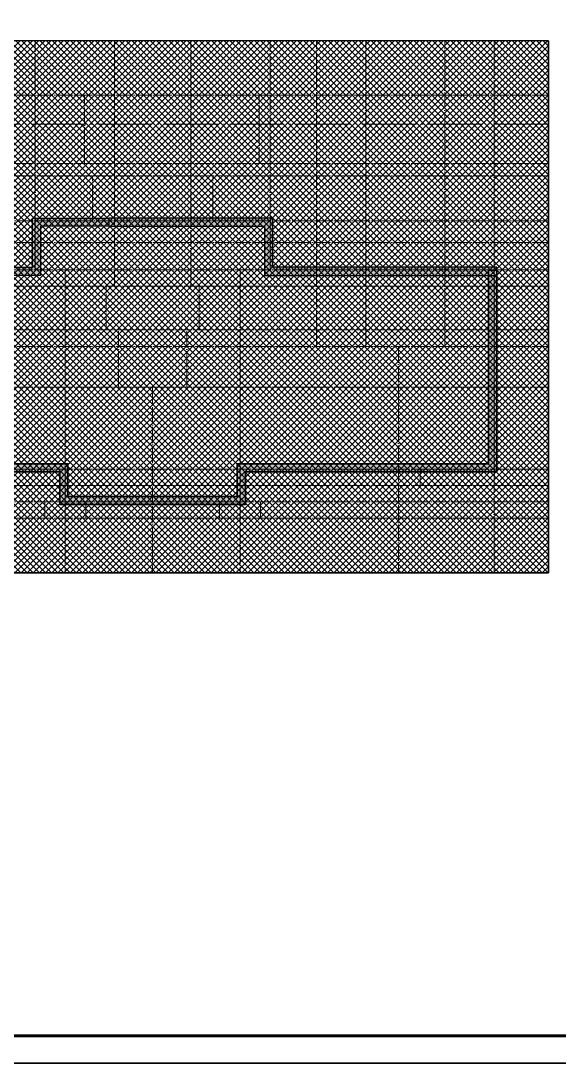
# Model space of a CAD drawing. Extents: x 3002737 to 4077523, y -995787 to -7267.
# Drawn here: x 3079713 to 3099421, y -875987 to -837795 of the extents above; entities that cross this region are included whole.
import ezdxf
from ezdxf.xclip import XClip

# ---------------------------------------------------------------- set-up
doc = ezdxf.new("R2010")
doc.units = 0
doc.header["$LTSCALE"] = 1000
doc.header["$MEASUREMENT"] = 0
doc.header["$XCLIPFRAME"] = 2
doc.linetypes.add('DOTE', pattern=[2.42, 2, -0.2, 0.02, -0.2])
doc.layers.get('0').update_dxf_attribs({"linetype": 'CONTINUOUS'})
doc.layers.add('!!电气', color=1, linetype='CONTINUOUS')
doc.layers.add('S-砼墙', color=40, linetype='CONTINUOUS')
for name, color, linetype, lineweight in [('DOTE', 19, 'DOTE', 9), ('图框', 147, 'CONTINUOUS', 20), ('填充', 251, 'CONTINUOUS', 5)]:
    doc.layers.add(name, color=color, linetype=linetype, lineweight=lineweight)
doc.layers.add('yichutu', color=7, linetype='CONTINUOUS', true_color=0xffffff, plot=False)

# ---------------------------------------------------------------- blocks, each defined once
blk = doc.blocks.new('A$C74D73064')
at = {"layer": 'S-砼墙', "linetype": 'ByBlock'}
h = blk.add_hatch(color=252, dxfattribs=at)
h.dxf.hatch_style = 1
h.paths.add_polyline_path([(142613, 23074), (142613, 22774), (140113, 22774), (140113, 20974), (131037, 20974), (131037, 21274), (139813, 21274), (139813, 23074)])
h = blk.add_hatch(color=252, dxfattribs=at)
h.dxf.hatch_style = 1
h.paths.add_polyline_path([(142613, 23074), (142613, 22774), (148313, 22774), (148313, 20974), (156813, 20974), (156813, 21274), (148613, 21274), (148613, 23074)])
h = blk.add_hatch(color=252, dxfattribs=at)
h.dxf.hatch_style = 1
h.paths.add_polyline_path([(131029, 14074), (141113, 14074), (141113, 12874), (147313, 12874), (147313, 14074), (156513, 14074), (156513, 21163), (156813, 21163), (156813, 13774), (147613, 13774), (147613, 12574), (140813, 12574), (140813, 13774), (131029, 13774)])
at = {"layer": '填充'}
h = blk.add_hatch(dxfattribs=at)
h.set_pattern_fill('ANSI37', color=252, scale=100, style=0)
h.set_pattern_definition([(45, (953418.07, -464688.25), (-112.253202, 112.253202), []), (135, (953418.07, -464688.25), (-112.253202, -112.253202), [])])
h.paths.add_polyline_path([(115163, 25224), (115163, 23324), (112163, 23324), (112163, 21074), (113113, 21074), (113113, 17474), (117863, 17474), (117863, 16774), (120563, 16774), (120563, 18874), (120713, 18874), (120713, 22774), (120813, 22774), (120813, 24874), (122163, 24871), (122163, 26768), (117663, 26775), (117663, 25224)], flags=16)
h.paths.add_polyline_path([(104713, 29574), (158713, 29574), (158713, 10074), (104713, 10074)])
at = {"color": 252}
blk.add_lwpolyline([(104713, 29574), (158713, 29574), (158713, 10074), (104713, 10074)], close=True, dxfattribs=at)
at = {"layer": 'DOTE', "color": 252}
blk.add_line((196116, 26519), (-86385, 26519), dxfattribs=at)
at = {"layer": 'S-砼墙', "color": 252, "linetype": 'ByBlock'}
for points in [[(142613, 23074), (142613, 22774), (140113, 22774), (140113, 20974), (131037, 20974), (131037, 21274), (139813, 21274), (139813, 23074)], [(142613, 23074), (142613, 22774), (148313, 22774), (148313, 20974), (156813, 20974), (156813, 21274), (148613, 21274), (148613, 23074)]]:
    blk.add_lwpolyline(points, close=True, dxfattribs=at)
at = {"layer": 'S-砼墙', "color": 252, "lineweight": 35}
blk.add_lwpolyline([(131029, 14074), (141113, 14074), (141113, 12874), (147313, 12874), (147313, 14074), (156513, 14074), (156513, 21163), (156813, 21163), (156813, 13774), (147613, 13774), (147613, 12574), (140813, 12574), (140813, 13774), (131029, 13774)], close=True, dxfattribs=at)
at = {"layer": '填充', "color": 252}
blk.add_lwpolyline([(104713, 29574), (158713, 29574), (158713, 10074), (104713, 10074)], close=True, dxfattribs=at)
blk = doc.blocks.new('HFHFTHFD')
at = {"layer": 'DOTE', "linetype": 'DOTE', "ltscale": 0.3}
for p, q in [((453817, 604549), (453817, 612949)), ((456717, 603949), (456717, 612949)), ((459517, 603949), (459517, 612949)), ((462417, 604549), (462417, 612949)), ((464117, 601749), (464117, 612949)), ((465917, 601749), (465917, 612949)), ((468817, 601749), (468817, 612949)), ((470617, 612949), (470617, 593449)), ((472617, 610949), (418617, 610949)), ((455617, 608449), (455617, 610949)), ((462017, 608449), (462017, 610949)), ((472617, 608449), (418617, 608449)), ((472617, 607999), (418617, 607999)), ((455917, 606349), (455917, 607999)), ((460317, 606349), (460317, 607999)), ((472617, 606349), (418617, 606349)), ((472617, 605549), (418617, 605549)), ((472617, 604549), (418617, 604549)), ((454917, 604549), (454917, 593449)), ((461316, 604549), (461317, 593449)), ((418617, 603949), (472617, 603949)), ((456417, 602349), (456417, 603949)), ((459817, 602349), (459817, 603949)), ((472617, 602349), (418617, 602349)), ((456867, 600249), (456867, 602349)), ((459367, 600249), (459367, 602349)), ((472617, 601749), (418617, 601749)), ((467117, 601749), (467117, 593449)), ((472617, 600249), (418617, 600249)), ((458117, 600249), (458117, 593449)), ((472617, 597249), (418617, 597249)), ((467917, 597249), (467917, 596649)), ((472617, 596649), (418617, 596649)), ((472617, 596049), (418617, 596049)), ((454167, 596049), (454167, 595449)), ((455667, 596049), (455667, 595449)), ((460567, 596049), (460567, 595449)), ((462067, 596049), (462067, 595449)), ((472617, 595449), (418617, 595449))]:
    blk.add_line(p, q, dxfattribs=at)
blk = doc.blocks.new('A$C1984283D')
ref = blk.add_blockref('A$C74D73064', (-94911, 6891))
XClip(ref).set_block_clipping_path([(104713.0339338902, 10073.5896271096), (158713.0208014316, 29573.5896259328)])
blk.add_blockref('HFHFTHFD', (-408814, -576484))

msp = doc.modelspace()

# ---------------------------------------------------------------- linework, layer by layer
at = {"layer": 'yichutu', "color": 7, "true_color": 0xffffff}
for points in [[(3032735, -875986.6), (3032735, -816586.6), (3116835, -816586.6), (3116835, -875986.6)], [(3032735, -935386.6), (3032735, -875986.6), (3116835, -875986.6), (3116835, -935386.6)]]:
    msp.add_lwpolyline(points, close=True, dxfattribs=at)
at = {"layer": '图框'}
msp.add_lwpolyline([(3032735, -816586.6), (3116835, -816586.6), (3116835, -875986.6), (3032735, -875986.6)], close=True, dxfattribs=at)
msp.add_lwpolyline([(3032735, -816586.6), (3116835, -816586.6), (3116835, -875986.6), (3032735, -875986.6)], close=True, dxfattribs=at)
at = {"layer": '图框', "const_width": 100}
msp.add_lwpolyline([(3115835, -874986.6), (3115835, -817586.6), (3035235, -817586.6), (3035235, -874986.6)], close=True, dxfattribs=at)

# ---------------------------------------------------------------- block references
at = {"layer": '!!电气'}
msp.add_blockref('A$C1984283D', (3035235, -874986.6), dxfattribs=at)

doc.saveas('drawing.dxf')
